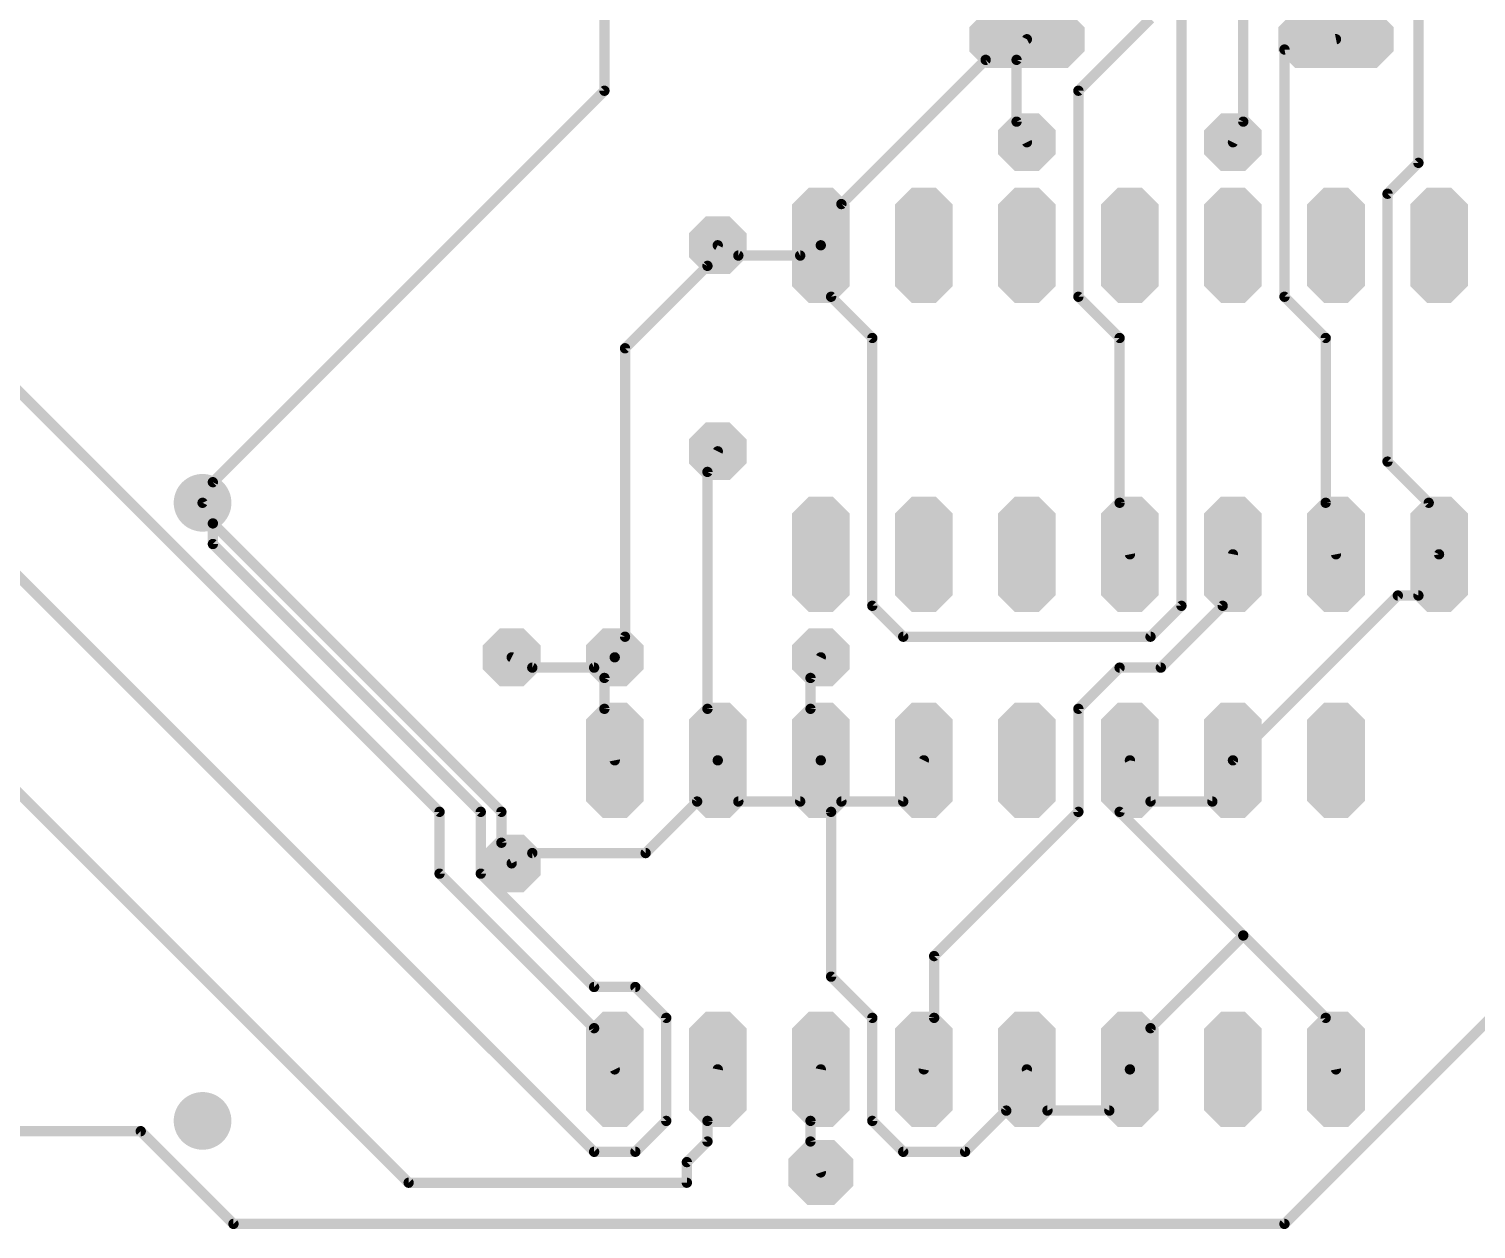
# Model space of a CAD drawing. Extents: x 0 to 116, y -4 to 61.
# Drawn here: x 61.76 to 97.43, y 2.41 to 32 of the extents above; entities that cross this region are included whole.
import ezdxf

# ---------------------------------------------------------------- set-up
doc = ezdxf.new("R2010")
doc.units = 0
doc.layers.add('16', color=172, linetype='CONTINUOUS')
doc.layers.add('17', color=92, linetype='CONTINUOUS')

# ---------------------------------------------------------------- blocks, each defined once
blk = doc.blocks.new('OCTAGONP')
at = {"const_width": 0.5}
blk.add_lwpolyline([(-0.25, -0.1036), (-0.25, 0.1036), (-0.1036, 0.25), (0.1036, 0.25), (0.25, 0.1036), (0.25, -0.1036), (0.1036, -0.25), (-0.1036, -0.25), (-0.25, -0.1036), (-0.25, 0.1036)], dxfattribs=at)
blk = doc.blocks.new('LONGP100')
at = {"const_width": 0.5}
blk.add_lwpolyline([(-0.75, -0.1036), (-0.75, 0.1036), (-0.6036, 0.25), (0.6036, 0.25), (0.75, 0.1036), (0.75, -0.1036), (0.6036, -0.25), (-0.6036, -0.25), (-0.75, -0.1036), (-0.75, 0.1036)], dxfattribs=at)
blk = doc.blocks.new('ROUNDP')
at = {"const_width": 0.5}
blk.add_lwpolyline([(0, -0.25, 1), (0, 0.25, 1), (0, -0.25)], format="xyb", dxfattribs=at)

msp = doc.modelspace()

# ---------------------------------------------------------------- linework, layer by layer
at = {"layer": '16', "const_width": 0.254}
for points in [[(75.946, 30.48), (75.946, 35.56)], [(90.17, 33.02), (90.17, 17.78)], [(91.694, 32.512), (91.694, 29.718)], [(87.63, 30.48), (89.408, 32.258)], [(96.012, 28.702), (96.012, 32.258)], [(85.344, 31.242), (86.36, 31.75)], [(86.36, 31.75), (86.106, 31.242)], [(92.71, 31.496), (93.98, 31.75)], [(92.71, 25.4), (92.71, 31.496)], [(81.788, 27.686), (85.344, 31.242)], [(86.106, 31.242), (86.106, 29.718)], [(66.294, 20.828), (75.946, 30.48)], [(87.63, 25.4), (87.63, 30.48)], [(86.106, 29.718), (86.36, 29.21)], [(91.694, 29.718), (91.44, 29.21)], [(95.25, 27.94), (96.012, 28.702)], [(95.25, 21.336), (95.25, 27.94)], [(81.28, 26.67), (81.788, 27.686)], [(78.74, 26.67), (78.486, 26.162)], [(79.248, 26.416), (78.74, 26.67)], [(81.28, 26.67), (80.772, 26.416)], [(81.534, 25.4), (81.28, 26.67)], [(80.772, 26.416), (79.248, 26.416)], [(78.486, 26.162), (76.454, 24.13)], [(82.55, 24.384), (81.534, 25.4)], [(88.646, 24.384), (87.63, 25.4)], [(93.726, 24.384), (92.71, 25.4)], [(71.882, 12.7), (59.69, 24.892)], [(82.55, 17.78), (82.55, 24.384)], [(88.646, 20.32), (88.646, 24.384)], [(93.726, 20.32), (93.726, 24.384)], [(76.454, 24.13), (76.454, 17.018)], [(78.486, 21.082), (78.74, 21.59)], [(96.266, 20.32), (95.25, 21.336)], [(78.486, 15.24), (78.486, 21.082)], [(66.04, 20.32), (66.294, 20.828)], [(66.294, 19.812), (66.04, 20.32)], [(88.9, 19.05), (88.646, 20.32)], [(93.98, 19.05), (93.726, 20.32)], [(96.52, 19.05), (96.266, 20.32)], [(66.294, 19.812), (73.406, 12.7)], [(66.294, 19.304), (66.294, 19.812)], [(72.898, 12.7), (66.294, 19.304)], [(61.214, 18.796), (75.692, 4.318)], [(91.186, 17.78), (91.44, 19.05)], [(96.012, 18.034), (96.52, 19.05)], [(83.312, 17.018), (82.55, 17.78)], [(90.17, 17.78), (89.408, 17.018)], [(89.662, 16.256), (91.186, 17.78)], [(91.44, 13.97), (95.504, 18.034)], [(95.504, 18.034), (96.012, 18.034)], [(76.454, 17.018), (76.2, 16.51)], [(89.408, 17.018), (83.312, 17.018)], [(74.168, 16.256), (73.66, 16.51)], [(76.2, 16.51), (75.692, 16.256)], [(76.2, 16.51), (75.946, 16.002)], [(81.026, 16.002), (81.28, 16.51)], [(75.692, 16.256), (74.168, 16.256)], [(75.946, 16.002), (75.946, 15.24)], [(81.026, 15.24), (81.026, 16.002)], [(87.63, 15.24), (88.646, 16.256)], [(88.646, 16.256), (89.662, 16.256)], [(75.946, 15.24), (76.2, 13.97)], [(78.74, 13.97), (78.486, 15.24)], [(81.28, 13.97), (81.026, 15.24)], [(87.63, 12.7), (87.63, 15.24)], [(60.452, 14.224), (71.12, 3.556)], [(78.232, 12.954), (78.74, 13.97)], [(78.74, 13.97), (79.248, 12.954)], [(80.772, 12.954), (81.28, 13.97)], [(81.28, 13.97), (81.788, 12.954)], [(81.28, 13.97), (81.534, 12.7)], [(83.312, 12.954), (83.82, 13.97)], [(88.646, 12.7), (88.9, 13.97)], [(88.9, 13.97), (89.408, 12.954)], [(90.932, 12.954), (91.44, 13.97)], [(76.962, 11.684), (78.232, 12.954)], [(79.248, 12.954), (80.772, 12.954)], [(81.788, 12.954), (83.312, 12.954)], [(89.408, 12.954), (90.932, 12.954)], [(71.882, 11.176), (71.882, 12.7)], [(72.898, 11.176), (72.898, 12.7)], [(73.406, 12.7), (73.406, 11.938)], [(81.534, 12.7), (81.534, 8.636)], [(84.074, 9.144), (87.63, 12.7)], [(91.694, 9.652), (88.646, 12.7)], [(73.406, 11.938), (73.66, 11.43)], [(73.66, 11.43), (74.168, 11.684)], [(74.168, 11.684), (76.962, 11.684)], [(75.692, 7.366), (71.882, 11.176)], [(75.692, 8.382), (72.898, 11.176)], [(89.408, 7.366), (91.694, 9.652)], [(91.694, 9.652), (93.726, 7.62)], [(84.074, 7.62), (84.074, 9.144)], [(81.534, 8.636), (82.55, 7.62)], [(76.708, 8.382), (75.692, 8.382)], [(77.47, 7.62), (76.708, 8.382)], [(75.692, 7.366), (76.2, 6.35)], [(77.47, 5.08), (77.47, 7.62)], [(82.55, 7.62), (82.55, 5.08)], [(83.82, 6.35), (84.074, 7.62)], [(88.9, 6.35), (89.408, 7.366)], [(92.71, 2.54), (97.79, 7.62)], [(93.726, 7.62), (93.98, 6.35)], [(78.486, 5.08), (78.74, 6.35)], [(81.026, 5.08), (81.28, 6.35)], [(85.852, 5.334), (86.36, 6.35)], [(86.36, 6.35), (86.868, 5.334)], [(88.392, 5.334), (88.9, 6.35)], [(84.836, 4.318), (85.852, 5.334)], [(86.868, 5.334), (88.392, 5.334)], [(76.708, 4.318), (77.47, 5.08)], [(78.486, 4.572), (78.486, 5.08)], [(81.026, 4.572), (81.026, 5.08)], [(82.55, 5.08), (83.312, 4.318)], [(58.928, 4.826), (64.516, 4.826)], [(64.516, 4.826), (66.802, 2.54)], [(77.978, 4.064), (78.486, 4.572)], [(81.026, 4.572), (81.28, 3.81)], [(75.692, 4.318), (76.708, 4.318)], [(83.312, 4.318), (84.836, 4.318)], [(77.978, 3.556), (77.978, 4.064)], [(71.12, 3.556), (77.978, 3.556)], [(66.802, 2.54), (92.71, 2.54)]]:
    msp.add_lwpolyline(points, dxfattribs=at)
at = {"layer": '16', "const_width": 0.127}
for points in [[(86.4168, 31.7216, 1), (86.3032, 31.7784)], [(86.3884, 31.6932, 1), (86.3316, 31.8068)], [(93.9925, 31.6877, 1), (93.9675, 31.8123)], [(92.7735, 31.496, 1), (92.6465, 31.496)], [(92.6975, 31.5583, 1), (92.7225, 31.4337)], [(85.3156, 31.2988, 1), (85.3724, 31.1852)], [(85.3889, 31.1971, 1), (85.2991, 31.2869)], [(86.1695, 31.242, 1), (86.0425, 31.242)], [(86.0492, 31.2704, 1), (86.1628, 31.2136)], [(75.8825, 30.48, 1), (76.0095, 30.48)], [(75.9909, 30.4351, 1), (75.9011, 30.5249)], [(87.6935, 30.48, 1), (87.5665, 30.48)], [(87.5851, 30.5249, 1), (87.6749, 30.4351)], [(86.1628, 29.7464, 1), (86.0492, 29.6896)], [(86.0425, 29.718, 1), (86.1695, 29.718)], [(91.6305, 29.718, 1), (91.7575, 29.718)], [(91.7508, 29.6896, 1), (91.6372, 29.7464)], [(86.3032, 29.1816, 1), (86.4168, 29.2384)], [(91.3832, 29.2384, 1), (91.4968, 29.1816)], [(95.9485, 28.702, 1), (96.0755, 28.702)], [(96.0569, 28.6571, 1), (95.9671, 28.7469)], [(95.3135, 27.94, 1), (95.1865, 27.94)], [(95.2051, 27.9849, 1), (95.2949, 27.8951)], [(81.7431, 27.7309, 1), (81.8329, 27.6411)], [(81.8448, 27.6576, 1), (81.7312, 27.7144)], [(78.7684, 26.7268, 1), (78.7116, 26.6132)], [(78.7968, 26.6416, 1), (78.6832, 26.6984)], [(81.3423, 26.6825, 1), (81.2177, 26.6575)], [(81.2232, 26.6984, 1), (81.3368, 26.6416)], [(81.3084, 26.6132, 1), (81.2516, 26.7268)], [(79.248, 26.4795, 1), (79.248, 26.3525)], [(79.2196, 26.3592, 1), (79.2764, 26.4728)], [(80.7436, 26.4728, 1), (80.8004, 26.3592)], [(80.772, 26.3525, 1), (80.772, 26.4795)], [(78.4292, 26.1904, 1), (78.5428, 26.1336)], [(78.5309, 26.1171, 1), (78.4411, 26.2069)], [(81.5789, 25.4449, 1), (81.4891, 25.3551)], [(81.4717, 25.3875, 1), (81.5963, 25.4125)], [(87.6749, 25.4449, 1), (87.5851, 25.3551)], [(87.5665, 25.4, 1), (87.6935, 25.4)], [(92.7549, 25.4449, 1), (92.6651, 25.3551)], [(92.6465, 25.4, 1), (92.7735, 25.4)], [(82.6135, 24.384, 1), (82.4865, 24.384)], [(82.5051, 24.3391, 1), (82.5949, 24.4289)], [(88.7095, 24.384, 1), (88.5825, 24.384)], [(88.6011, 24.3391, 1), (88.6909, 24.4289)], [(93.7895, 24.384, 1), (93.6625, 24.384)], [(93.6811, 24.3391, 1), (93.7709, 24.4289)], [(76.5175, 24.13, 1), (76.3905, 24.13)], [(76.4091, 24.1749, 1), (76.4989, 24.0851)], [(78.7968, 21.5616, 1), (78.6832, 21.6184)], [(95.2949, 21.3809, 1), (95.2051, 21.2911)], [(78.5495, 21.082, 1), (78.4225, 21.082)], [(78.4292, 21.1104, 1), (78.5428, 21.0536)], [(95.1865, 21.336, 1), (95.3135, 21.336)], [(66.2491, 20.8729, 1), (66.3389, 20.7831)], [(66.3508, 20.7996, 1), (66.2372, 20.8564)], [(66.0968, 20.3484, 1), (65.9832, 20.2916)], [(65.9832, 20.3484, 1), (66.0968, 20.2916)], [(88.7083, 20.3325, 1), (88.5837, 20.3075)], [(88.5825, 20.32, 1), (88.7095, 20.32)], [(93.7883, 20.3325, 1), (93.6637, 20.3075)], [(93.6625, 20.32, 1), (93.7895, 20.32)], [(96.3283, 20.3325, 1), (96.2037, 20.3075)], [(96.2211, 20.2751, 1), (96.3109, 20.3649)], [(66.3389, 19.8569, 1), (66.2491, 19.7671)], [(66.3575, 19.812, 1), (66.2305, 19.812)], [(66.2372, 19.7836, 1), (66.3508, 19.8404)], [(66.3389, 19.3489, 1), (66.2491, 19.2591)], [(66.2305, 19.304, 1), (66.3575, 19.304)], [(88.8377, 19.0375, 1), (88.9623, 19.0625)], [(91.5023, 19.0375, 1), (91.3777, 19.0625)], [(93.9177, 19.0375, 1), (94.0423, 19.0625)], [(96.4577, 19.0375, 1), (96.5823, 19.0625)], [(96.5768, 19.0216, 1), (96.4632, 19.0784)], [(82.5949, 17.8249, 1), (82.5051, 17.7351)], [(82.4865, 17.78, 1), (82.6135, 17.78)], [(90.1065, 17.78, 1), (90.2335, 17.78)], [(90.2149, 17.7351, 1), (90.1251, 17.8249)], [(91.1237, 17.7925, 1), (91.2483, 17.7675)], [(91.2309, 17.7351, 1), (91.1411, 17.8249)], [(95.504, 18.0975, 1), (95.504, 17.9705)], [(95.5489, 17.9891, 1), (95.4591, 18.0789)], [(95.9552, 18.0624, 1), (96.0688, 18.0056)], [(96.012, 17.9705, 1), (96.012, 18.0975)], [(76.5108, 16.9896, 1), (76.3972, 17.0464)], [(83.312, 17.0815, 1), (83.312, 16.9545)], [(83.2671, 16.9731, 1), (83.3569, 17.0629)], [(89.3631, 17.0629, 1), (89.4529, 16.9731)], [(89.408, 16.9545, 1), (89.408, 17.0815)], [(76.3905, 17.018, 1), (76.5175, 17.018)], [(73.6884, 16.5668, 1), (73.6316, 16.4532)], [(76.1432, 16.5384, 1), (76.2568, 16.4816)], [(76.2568, 16.4816, 1), (76.1432, 16.5384)], [(76.2284, 16.4532, 1), (76.1716, 16.5668)], [(81.3368, 16.4816, 1), (81.2232, 16.5384)], [(74.168, 16.3195, 1), (74.168, 16.1925)], [(74.1396, 16.1992, 1), (74.1964, 16.3128)], [(75.6636, 16.3128, 1), (75.7204, 16.1992)], [(75.692, 16.1925, 1), (75.692, 16.3195)], [(76.0095, 16.002, 1), (75.8825, 16.002)], [(75.8892, 16.0304, 1), (76.0028, 15.9736)], [(81.0895, 16.002, 1), (80.9625, 16.002)], [(80.9692, 16.0304, 1), (81.0828, 15.9736)], [(88.646, 16.3195, 1), (88.646, 16.1925)], [(88.6909, 16.2111, 1), (88.6011, 16.3009)], [(89.6171, 16.3009, 1), (89.7069, 16.2111)], [(89.662, 16.1925, 1), (89.662, 16.3195)], [(76.0083, 15.2525, 1), (75.8837, 15.2275)], [(78.5483, 15.2525, 1), (78.4237, 15.2275)], [(81.0883, 15.2525, 1), (80.9637, 15.2275)], [(87.6935, 15.24, 1), (87.5665, 15.24)], [(87.5851, 15.2849, 1), (87.6749, 15.1951)], [(75.8825, 15.24, 1), (76.0095, 15.24)], [(78.4225, 15.24, 1), (78.5495, 15.24)], [(80.9625, 15.24, 1), (81.0895, 15.24)], [(76.1377, 13.9575, 1), (76.2623, 13.9825)], [(78.7968, 13.9984, 1), (78.6832, 13.9416)], [(78.6777, 13.9575, 1), (78.8023, 13.9825)], [(78.7968, 13.9416, 1), (78.6832, 13.9984)], [(81.3368, 13.9984, 1), (81.2232, 13.9416)], [(81.3423, 13.9825, 1), (81.2177, 13.9575)], [(81.2177, 13.9575, 1), (81.3423, 13.9825)], [(81.3368, 13.9416, 1), (81.2232, 13.9984)], [(83.8768, 13.9416, 1), (83.7632, 13.9984)], [(88.9568, 13.9984, 1), (88.8432, 13.9416)], [(88.9623, 13.9575, 1), (88.8377, 13.9825)], [(91.3951, 14.0149, 1), (91.4849, 13.9251)], [(91.4968, 13.9416, 1), (91.3832, 13.9984)], [(78.1752, 12.9824, 1), (78.2888, 12.9256)], [(78.2769, 12.9091, 1), (78.1871, 12.9989)], [(79.248, 13.0175, 1), (79.248, 12.8905)], [(79.1912, 12.9256, 1), (79.3048, 12.9824)], [(80.7152, 12.9824, 1), (80.8288, 12.9256)], [(80.772, 12.8905, 1), (80.772, 13.0175)], [(81.788, 13.0175, 1), (81.788, 12.8905)], [(81.7312, 12.9256, 1), (81.8448, 12.9824)], [(83.2552, 12.9824, 1), (83.3688, 12.9256)], [(83.312, 12.8905, 1), (83.312, 13.0175)], [(89.408, 13.0175, 1), (89.408, 12.8905)], [(89.3512, 12.9256, 1), (89.4648, 12.9824)], [(90.8752, 12.9824, 1), (90.9888, 12.9256)], [(90.932, 12.8905, 1), (90.932, 13.0175)], [(71.9455, 12.7, 1), (71.8185, 12.7)], [(71.8371, 12.6551, 1), (71.9269, 12.7449)], [(72.9615, 12.7, 1), (72.8345, 12.7)], [(72.8531, 12.6551, 1), (72.9429, 12.7449)], [(73.4695, 12.7, 1), (73.3425, 12.7)], [(73.3611, 12.6551, 1), (73.4509, 12.7449)], [(81.5975, 12.7, 1), (81.4705, 12.7)], [(81.4717, 12.6875, 1), (81.5963, 12.7125)], [(87.5665, 12.7, 1), (87.6935, 12.7)], [(87.6749, 12.6551, 1), (87.5851, 12.7449)], [(88.6909, 12.7449, 1), (88.6011, 12.6551)], [(88.5837, 12.7125, 1), (88.7083, 12.6875)], [(73.4628, 11.9664, 1), (73.3492, 11.9096)], [(73.3425, 11.938, 1), (73.4695, 11.938)], [(74.168, 11.7475, 1), (74.168, 11.6205)], [(74.1964, 11.6272, 1), (74.1396, 11.7408)], [(76.9171, 11.7289, 1), (77.0069, 11.6391)], [(76.962, 11.6205, 1), (76.962, 11.7475)], [(73.6316, 11.4868, 1), (73.6884, 11.3732)], [(73.6032, 11.4016, 1), (73.7168, 11.4584)], [(71.9269, 11.2209, 1), (71.8371, 11.1311)], [(71.8185, 11.176, 1), (71.9455, 11.176)], [(72.9429, 11.2209, 1), (72.8531, 11.1311)], [(72.8345, 11.176, 1), (72.9615, 11.176)], [(91.7389, 9.6969, 1), (91.6491, 9.6071)], [(91.7389, 9.6071, 1), (91.6491, 9.6969)], [(91.6491, 9.6071, 1), (91.7389, 9.6969)], [(84.1375, 9.144, 1), (84.0105, 9.144)], [(84.0291, 9.1889, 1), (84.1189, 9.0991)], [(81.5789, 8.6809, 1), (81.4891, 8.5911)], [(81.4705, 8.636, 1), (81.5975, 8.636)], [(75.692, 8.4455, 1), (75.692, 8.3185)], [(75.6471, 8.3371, 1), (75.7369, 8.4269)], [(76.7529, 8.4269, 1), (76.6631, 8.3371)], [(76.708, 8.3185, 1), (76.708, 8.4455)], [(75.7488, 7.3944, 1), (75.6352, 7.3376)], [(77.5335, 7.62, 1), (77.4065, 7.62)], [(77.4251, 7.5751, 1), (77.5149, 7.6649)], [(82.6135, 7.62, 1), (82.4865, 7.62)], [(82.5051, 7.5751, 1), (82.5949, 7.6649)], [(84.0105, 7.62, 1), (84.1375, 7.62)], [(84.1363, 7.6075, 1), (84.0117, 7.6325)], [(89.4648, 7.3376, 1), (89.3512, 7.3944)], [(93.7883, 7.6325, 1), (93.6637, 7.6075)], [(93.6811, 7.5751, 1), (93.7709, 7.6649)], [(75.6471, 7.3211, 1), (75.7369, 7.4109)], [(89.3631, 7.4109, 1), (89.4529, 7.3211)], [(76.1432, 6.3216, 1), (76.2568, 6.3784)], [(78.8023, 6.3375, 1), (78.6777, 6.3625)], [(81.3423, 6.3375, 1), (81.2177, 6.3625)], [(83.7577, 6.3625, 1), (83.8823, 6.3375)], [(86.4168, 6.3784, 1), (86.3032, 6.3216)], [(86.4168, 6.3216, 1), (86.3032, 6.3784)], [(88.8432, 6.3784, 1), (88.9568, 6.3216)], [(88.9568, 6.3216, 1), (88.8432, 6.3784)], [(93.9177, 6.3375, 1), (94.0423, 6.3625)], [(85.7952, 5.3624, 1), (85.9088, 5.3056)], [(85.8969, 5.2891, 1), (85.8071, 5.3789)], [(86.868, 5.3975, 1), (86.868, 5.2705)], [(86.8112, 5.3056, 1), (86.9248, 5.3624)], [(88.3352, 5.3624, 1), (88.4488, 5.3056)], [(88.392, 5.2705, 1), (88.392, 5.3975)], [(77.4065, 5.08, 1), (77.5335, 5.08)], [(77.5149, 5.0351, 1), (77.4251, 5.1249)], [(78.5495, 5.08, 1), (78.4225, 5.08)], [(78.4237, 5.0925, 1), (78.5483, 5.0675)], [(81.0895, 5.08, 1), (80.9625, 5.08)], [(80.9637, 5.0925, 1), (81.0883, 5.0675)], [(82.5949, 5.1249, 1), (82.5051, 5.0351)], [(82.4865, 5.08, 1), (82.6135, 5.08)], [(64.5609, 4.8709, 1), (64.4711, 4.7811)], [(64.516, 4.7625, 1), (64.516, 4.8895)], [(78.5309, 4.5271, 1), (78.4411, 4.6169)], [(81.0862, 4.5921, 1), (80.9658, 4.5519)], [(75.692, 4.3815, 1), (75.692, 4.2545)], [(75.6471, 4.2731, 1), (75.7369, 4.3629)], [(76.6631, 4.3629, 1), (76.7529, 4.2731)], [(76.708, 4.2545, 1), (76.708, 4.3815)], [(78.4225, 4.572, 1), (78.5495, 4.572)], [(80.9625, 4.572, 1), (81.0895, 4.572)], [(83.312, 4.3815, 1), (83.312, 4.2545)], [(83.2671, 4.2731, 1), (83.3569, 4.3629)], [(84.7911, 4.3629, 1), (84.8809, 4.2731)], [(84.836, 4.2545, 1), (84.836, 4.3815)], [(78.0415, 4.064, 1), (77.9145, 4.064)], [(77.9331, 4.1089, 1), (78.0229, 4.0191)], [(71.12, 3.6195, 1), (71.12, 3.4925)], [(71.0751, 3.5111, 1), (71.1649, 3.6009)], [(77.9145, 3.556, 1), (78.0415, 3.556)], [(77.978, 3.4925, 1), (77.978, 3.6195)], [(81.2198, 3.7899, 1), (81.3402, 3.8301)], [(66.802, 2.6035, 1), (66.802, 2.4765)], [(66.7571, 2.4951, 1), (66.8469, 2.5849)], [(92.6651, 2.5849, 1), (92.7549, 2.4951)], [(92.71, 2.4765, 1), (92.71, 2.6035)]]:
    msp.add_lwpolyline(points, format="xyb", dxfattribs=at)

# ---------------------------------------------------------------- block references
at = {"layer": '17', "xscale": 1.4224, "yscale": 1.4224}
for name, p, rotation in [('LONGP100', (86.36, 31.75), 180), ('LONGP100', (93.98, 31.75), 180), ('OCTAGONP', (86.36, 29.21), 180), ('OCTAGONP', (91.44, 29.21), 180), ('LONGP100', (81.28, 26.67), 90), ('LONGP100', (83.82, 26.67), 90), ('LONGP100', (86.36, 26.67), 90), ('LONGP100', (88.9, 26.67), 90), ('LONGP100', (91.44, 26.67), 90), ('LONGP100', (93.98, 26.67), 90), ('LONGP100', (96.52, 26.67), 90), ('OCTAGONP', (78.74, 26.67), 90), ('OCTAGONP', (78.74, 21.59), 90), ('ROUNDP', (66.04, 20.32), 90), ('LONGP100', (81.28, 19.05), 90), ('LONGP100', (83.82, 19.05), 90), ('LONGP100', (86.36, 19.05), 90), ('LONGP100', (88.9, 19.05), 90), ('LONGP100', (91.44, 19.05), 90), ('LONGP100', (93.98, 19.05), 90), ('LONGP100', (96.52, 19.05), 90), ('OCTAGONP', (73.66, 16.51), 90), ('OCTAGONP', (76.2, 16.51), 180), ('OCTAGONP', (81.28, 16.51), 180), ('LONGP100', (76.2, 13.97), 90), ('LONGP100', (78.74, 13.97), 90), ('LONGP100', (81.28, 13.97), 90), ('LONGP100', (83.82, 13.97), 90), ('LONGP100', (86.36, 13.97), 90), ('LONGP100', (88.9, 13.97), 90), ('LONGP100', (91.44, 13.97), 90), ('LONGP100', (93.98, 13.97), 90), ('OCTAGONP', (73.66, 11.43), 90), ('LONGP100', (76.2, 6.35), 90), ('LONGP100', (78.74, 6.35), 90), ('LONGP100', (81.28, 6.35), 90), ('LONGP100', (83.82, 6.35), 90), ('LONGP100', (86.36, 6.35), 90), ('LONGP100', (88.9, 6.35), 90), ('LONGP100', (91.44, 6.35), 90), ('LONGP100', (93.98, 6.35), 90), ('ROUNDP', (66.04, 5.08), 90)]:
    msp.add_blockref(name, p, dxfattribs=dict(at, rotation=rotation))
at = {"layer": '17', "xscale": 1.6002, "yscale": 1.6002}
msp.add_blockref('OCTAGONP', (81.28, 3.81), dxfattribs=at)

doc.saveas('drawing.dxf')
